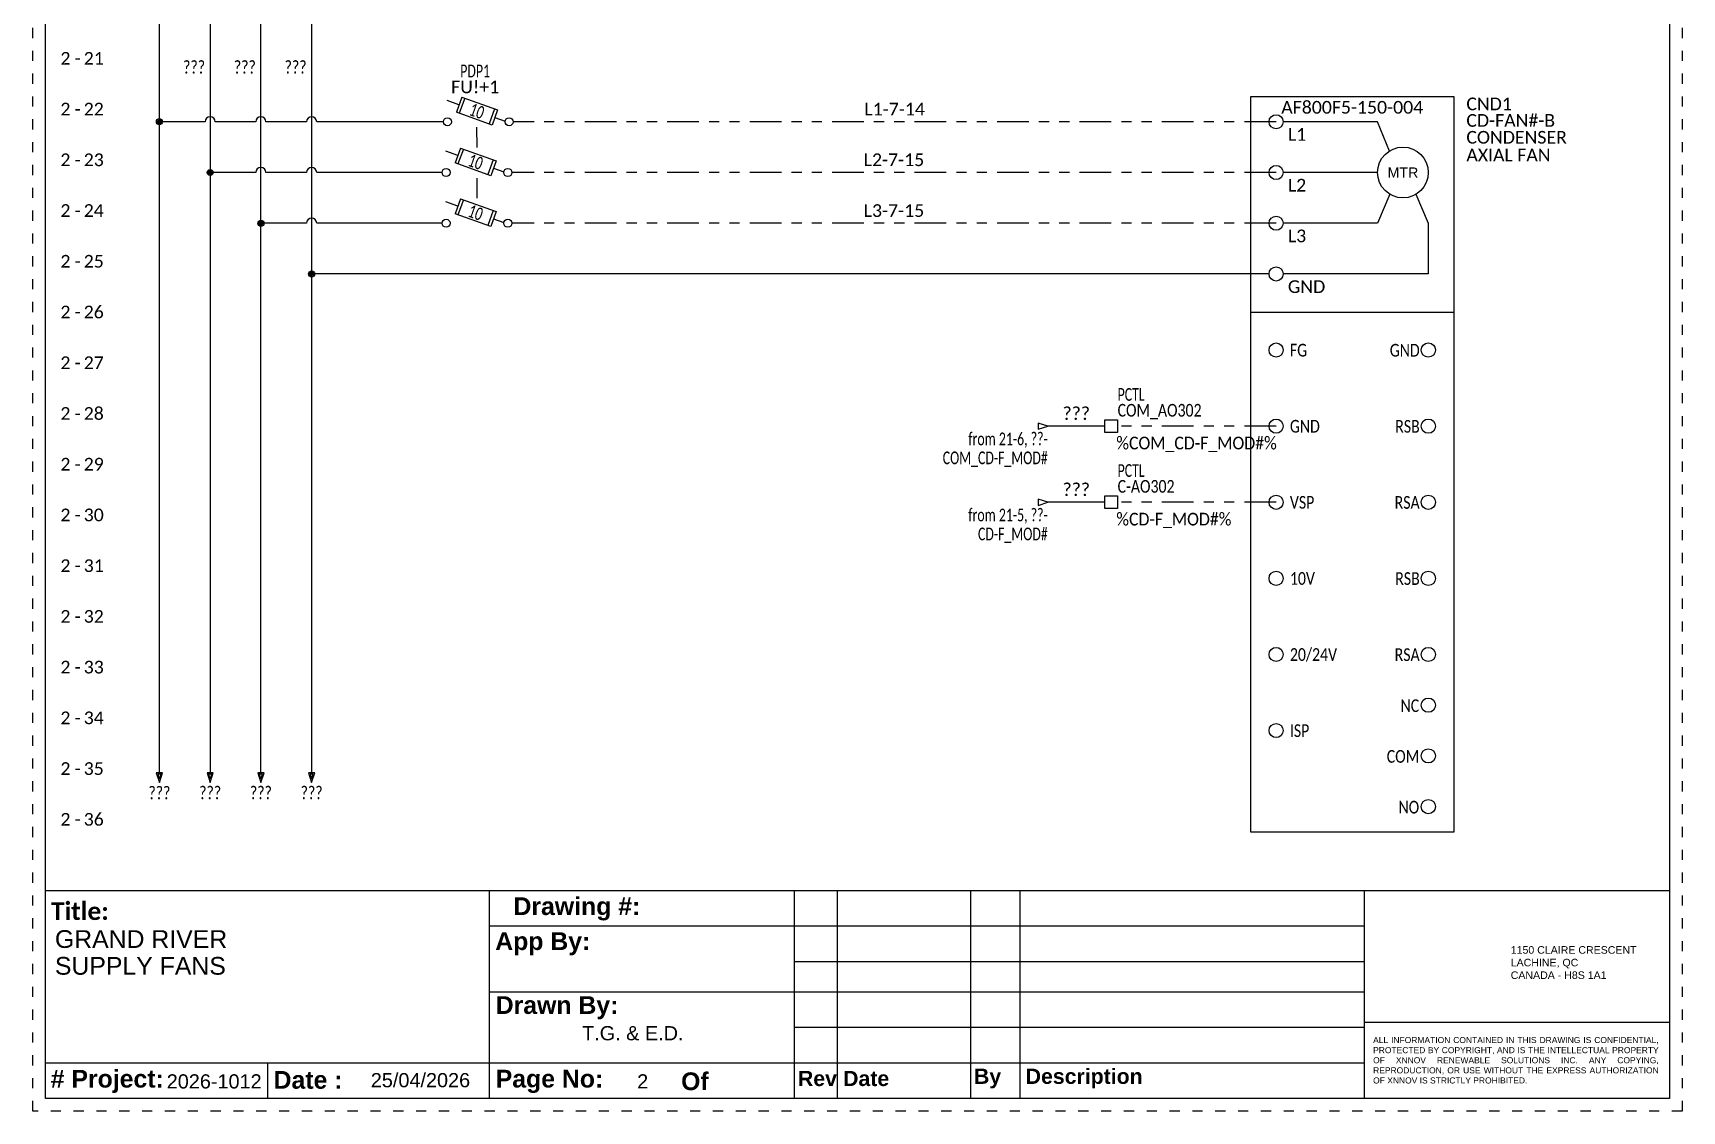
# Model space of a CAD drawing. Header units: inches. Extents: x 0 to 16.2, y 0 to 21.2.
# Drawn here: x 0 to 16.25, y 0 to 10.63 of the extents above; entities that cross this region are included whole.
import ezdxf
from ezdxf.enums import TextEntityAlignment as Align

# ---------------------------------------------------------------- set-up
doc = ezdxf.new("R2010")
doc.units = ezdxf.units.IN
doc.header["$MEASUREMENT"] = 0
doc.linetypes.add('DOT2', pattern=[0.125, 0, -0.125])
doc.linetypes.add('PHANTOM2', pattern=[1.25, 0.625, -0.125, 0.125, -0.125, 0.125, -0.125])
for name, color, linetype in [('BLK_18', 251, 'Continuous'), ('BRN_8', 46, 'Continuous'), ('DESC', 150, 'Continuous'), ('GRN_14', 76, 'Continuous'), ('LINK', 9, 'Continuous'), ('LOC', 8, 'Continuous'), ('MISC', 7, 'Continuous'), ('ORG_8', 30, 'Continuous'), ('RED_18', 1, 'Continuous'), ('SYMS', 7, 'Continuous'), ('TAGFIXED', 7, 'Continuous'), ('TAGS', 150, 'Continuous'), ('TERMS', 123, 'Continuous'), ('WIRENO', 72, 'Continuous'), ('WIREREF', 52, 'Continuous'), ('XREF', 7, 'Continuous'), ('YEL_8', 2, 'Continuous')]:
    doc.layers.add(name, color=color, linetype=linetype)
doc.layers.add('TITLEBLOCK_FRAME', color=7, linetype='DOT2', plot=False)
doc.styles.get("Standard").update_dxf_attribs({"font": 'arial.ttf'})
doc.styles.add('TB_BODY', font='arial.ttf')
doc.styles.add('TB_TITLE', font='ariblk.ttf')
doc.styles.add('WD', font='calibri.ttf')

# ---------------------------------------------------------------- blocks, each defined once
blk = doc.blocks.new('*U26')
blk.add_circle((0, 0), 0.0699)
blk = doc.blocks.new('*U21')
at = {"color": 0, "linetype": 'ByBlock', "lineweight": -2, "transparency": 16777216}
for p in [(0, 3.75), (0, 3), (0, 2.25), (0, 1.5), (0, 0.75), (0, 0)]:
    blk.add_blockref('*U26', p, dxfattribs=at)
blk = doc.blocks.new('*U22')
blk.add_circle((0, 0), 0.0699)
blk = doc.blocks.new('*U23')
at = {"color": 0, "linetype": 'ByBlock', "lineweight": -2, "transparency": 16777216}
for p in [(0, 3), (0, 2.25), (0, 1.5), (0, 0.75), (0, 0)]:
    blk.add_blockref('*U22', p, dxfattribs=at)
blk = doc.blocks.new('*U24')
blk.add_circle((0, 0), 0.0699)
blk = doc.blocks.new('*U25')
at = {"color": 0, "linetype": 'ByBlock', "lineweight": -2, "transparency": 16777216}
for p in [(0, 1), (0, 0.5), (0, 0)]:
    blk.add_blockref('*U24', p, dxfattribs=at)
blk = doc.blocks.new('HDV1_CD-FAN_FTECH')
for p, q in [((1.25, -0.25), (0.32, -0.25)), ((1.25, -1.25), (0.32, -1.25)), ((0, -2.125), (2, -2.125))]:
    blk.add_line(p, q)
at = {"ltscale": 0.5}
for p, q in [((1.366, -0.539), (1.25, -0.25)), ((1.25, -0.75), (0.32, -0.75)), ((1.372, -0.965), (1.25, -1.25)), ((1.628, -0.965), (1.75, -1.25)), ((1.75, -1.25), (1.75, -1.75)), ((1.75, -1.75), (0.32, -1.75))]:
    blk.add_line(p, q, dxfattribs=at)
blk.add_lwpolyline([(0, 0), (2, 0), (2, -7.25), (0, -7.25)], close=True)
for centre, radius in [((0.25, -0.25), 0.0699), ((1.5, -0.75), 0.25), ((0.25, -0.75), 0.0699), ((0.25, -1.25), 0.0699), ((0.25, -1.75), 0.0699)]:
    blk.add_circle(centre, radius)
for name, p in [('*U21', (0.25, -6.25)), ('*U23', (1.75, -5.5)), ('*U25', (1.75, -7))]:
    blk.add_blockref(name, p)
at = {"insert": (1.5, -0.75), "char_height": 0.1, "attachment_point": 5}
blk.add_mtext_dynamic_manual_height_columns('MTR', width=1, gutter_width=0.5, heights=[-0.1], dxfattribs=at)
at = {"style": 'WD'}
for tag, p in [('CAT', (1, -0.104)), ('XREF', (2.375, -1))]:
    blk.add_attdef(tag, text='', height=0.125, dxfattribs=at).set_placement(p, align=Align.MIDDLE)
for tag, flags, p in [('FAMILY', 9, (1.567, -0.166)), ('INST', 1, (2.307, -0.136)), ('ASSYCODE', 9, (1.567, -0.341))]:
    blk.add_attdef(tag, text='', height=0.125, dxfattribs=dict(at, flags=flags)).set_placement(p, align=Align.CENTER)
for tag, p in [('LOC', (2.125, -0.074)), ('TERM01', (0.366, -0.375)), ('TAG1', (2.125, -0.237)), ('DESC1', (2.125, -0.403)), ('DESC2', (2.125, -0.578)), ('TERM02', (0.366, -0.875)), ('DESC3', (2.125, -0.753)), ('TERM03', (0.366, -1.375)), ('TERM04', (0.366, -1.875))]:
    blk.add_attdef(tag, text='', height=0.125, dxfattribs=at).set_placement(p, align=Align.MIDDLE_LEFT)
at = {"style": 'WD', "flags": 1}
for tag, p, height in [('X4TERM01', (0.18, -0.25), 0.0125), ('X4TERM02', (0.18, -0.75), 0.0125), ('X4TERM03', (0.18, -1.25), 0.0125), ('X4TERM04', (0.18, -1.75), 0.0125), ('X4TERM05', (0.25, -2.5), 0.005), ('X1TERM11', (1.75, -2.5), 0.005), ('X4TERM06', (0.25, -3.25), 0.005), ('X1TERM12', (1.75, -3.25), 0.005), ('X4TERM07', (0.25, -4), 0.005), ('X1TERM13', (1.75, -4), 0.005), ('X4TERM08', (0.25, -4.75), 0.005), ('X1TERM14', (1.75, -4.75), 0.005), ('X4TERM09', (0.25, -5.5), 0.005), ('X1TERM15', (1.75, -5.5), 0.005), ('X1TERM16', (1.75, -6), 0.005), ('X4TERM10', (0.25, -6.25), 0.005), ('X1TERM17', (1.75, -6.5), 0.005), ('X1TERM18', (1.75, -7), 0.005)]:
    blk.add_attdef(tag, p, '', height=height, dxfattribs=at)
blk.add_attdef('MFG', text='', height=0.125, dxfattribs=at).set_placement((1.337, -0.279), align=Align.MIDDLE)
at = {"style": 'WD', "width": 0.8}
for tag, p in [('TERM05', (0.386, -2.501)), ('TERM06', (0.386, -3.251)), ('TERM07', (0.386, -4.001)), ('TERM08', (0.386, -4.751)), ('TERM09', (0.386, -5.501)), ('TERM10', (0.386, -6.251))]:
    blk.add_attdef(tag, text='', height=0.125, dxfattribs=at).set_placement(p, align=Align.MIDDLE_LEFT)
for tag, p in [('TERM11', (1.665, -2.502)), ('TERM12', (1.665, -3.252)), ('TERM13', (1.665, -4.002)), ('TERM14', (1.665, -4.752)), ('TERM15', (1.665, -5.502)), ('TERM16', (1.66, -6.005)), ('TERM17', (1.66, -6.505)), ('TERM18', (1.66, -7.005))]:
    blk.add_attdef(tag, text='', height=0.125, dxfattribs=at).set_placement(p, align=Align.MIDDLE_RIGHT)
blk = doc.blocks.new('HA1S4')
for points in [[(0, 0), (-0.031, 0), (0, -0.094), (0.031, 0), (0, 0)], [(0.016, -0.011), (-0.016, -0.011), (0, -0.058), (0.016, -0.011)]]:
    blk.add_lwpolyline(points)
at = {"style": 'WD', "width": 0.7}
for tag, p in [('DESC1', (0.087, 0.113)), ('XREF', (0.087, -0.062))]:
    blk.add_attdef(tag, p, '', height=0.125, dxfattribs=at)
at = {"style": 'WD', "flags": 1}
for tag, p in [('X2TERM01', (0, 0)), ('SIGCODE', (0.035, -0.083))]:
    blk.add_attdef(tag, p, '', height=0.01, dxfattribs=at)
at = {"style": 'WD', "width": 0.8, "flags": 8}
blk.add_attdef('WIRENO', text='', height=0.125, dxfattribs=at).set_placement((0, -0.259), align=Align.CENTER)
blk = doc.blocks.new('WD_WNV')
at = {"linetype": 'Continuous', "style": 'WD', "width": 0.8}
blk.add_attdef('WIRENO', text='', height=0.125, dxfattribs=at).set_placement((-0.05, 0), align=Align.MIDDLE_RIGHT)
at = {"style": 'WD', "flags": 1}
for tag, p in [('W01USER', (-0.062, 0.094)), ('W02USER', (-0.062, 0.086)), ('W03USER', (-0.062, 0.078)), ('W04USER', (-0.062, 0.07)), ('W05USER', (-0.062, 0.062)), ('W06USER', (-0.062, 0.055)), ('W07USER', (-0.062, 0.047)), ('W08USER', (-0.062, 0.039)), ('W09USER', (-0.062, 0.031)), ('W10USER', (-0.062, 0.023))]:
    blk.add_attdef(tag, text='', height=0.005, dxfattribs=at).set_placement(p, align=Align.CENTER)
blk = doc.blocks.new('WDDOT')
for radius in [0.03, 0.0187, 0.00929]:
    blk.add_circle((0, 0), radius)
blk = doc.blocks.new('HDS11FL')
for p, q in [((-0.19, 0.168), (-0.307, 0.21)), ((-0.163, 0.241), (-0.216, 0.094)), ((-0.134, 0.231), (-0.187, 0.084)), ((-0.163, 0.241), (0.19, 0.116)), ((0.137, -0.032), (-0.216, 0.094)), ((0.16, 0.126), (0.108, -0.021)), ((0.19, 0.116), (0.137, -0.032)), ((0.164, 0.042), (0.264, 0.006))]:
    blk.add_line(p, q)
at = {"linetype": 'Continuous'}
for centre in [(-0.304, 0), (0.304, 0)]:
    blk.add_circle(centre, 0.04, dxfattribs=at)
at = {"style": 'WD', "width": 0.7}
for tag, p in [('INST', (-0.031, 0.607)), ('LOC', (-0.031, 0.438))]:
    blk.add_attdef(tag, text='', height=0.125, dxfattribs=at).set_placement(p, align=Align.CENTER)
at = {"style": 'WD'}
blk.add_attdef('TAG1', text='', height=0.125, dxfattribs=at).set_placement((-0.031, 0.281), align=Align.CENTER)
for tag, p in [('X2LINK', (0, 0.406)), ('X8LINK', (0, -0.109))]:
    blk.add_attdef(tag, p, '', height=0.01, dxfattribs=at)
at = {"style": 'WD', "width": 0.7}
blk.add_attdef('RATING1', text='', height=0.125, rotation=340.3798, dxfattribs=at).set_placement((-0.013, 0.105), align=Align.MIDDLE_CENTER)
at = {"linetype": 'Continuous', "style": 'WD', "flags": 9}
for tag, p in [('ASSYCODE', (0.126, 0.206)), ('MFG', (0.126, 0.228)), ('CAT', (0.126, 0.247))]:
    blk.add_attdef(tag, text='', height=0.01, dxfattribs=at).set_placement(p, align=Align.CENTER)
at = {"style": 'WD'}
for tag, p, height, flags in [('CONTACT', (0.098, 0.187), 0.01, 9), ('FAMILY', (0.098, 0.264), 0.01, 9), ('X4TERM01', (-0.344, 0), 0.0125, 1), ('X1TERM02', (0.344, 0), 0.0125, 1)]:
    blk.add_attdef(tag, p, '', height=height, dxfattribs=dict(at, flags=flags))
at = {"linetype": 'Continuous', "style": 'WD', "flags": 8}
blk.add_attdef('TERM01', text='', height=0.125, dxfattribs=at).set_placement((-0.406, -0.031), align=Align.TOP_RIGHT)
blk.add_attdef('TERM02', text='', height=0.125, dxfattribs=at).set_placement((0.406, -0.031), align=Align.TOP_LEFT)
blk = doc.blocks.new('HDS21FL')
for p, q in [((-0.19, 0.168), (-0.307, 0.21)), ((-0.163, 0.241), (-0.216, 0.094)), ((-0.134, 0.231), (-0.187, 0.084)), ((-0.163, 0.241), (0.19, 0.116)), ((0.137, -0.032), (-0.216, 0.094)), ((0.16, 0.126), (0.108, -0.021)), ((0.19, 0.116), (0.137, -0.032)), ((0.164, 0.042), (0.264, 0.006))]:
    blk.add_line(p, q)
at = {"linetype": 'Continuous'}
for centre in [(-0.304, 0), (0.304, 0)]:
    blk.add_circle(centre, 0.04, dxfattribs=at)
at = {"style": 'WD', "width": 0.7}
for tag, p in [('INST', (-0.031, 0.607)), ('LOC', (-0.031, 0.438))]:
    blk.add_attdef(tag, text='', height=0.125, dxfattribs=at).set_placement(p, align=Align.CENTER)
at = {"style": 'WD'}
blk.add_attdef('TAG2', text='', height=0.125, dxfattribs=at).set_placement((-0.031, 0.281), align=Align.CENTER)
for tag, p in [('X2LINK', (0, 0.375)), ('X8LINK', (0, -0.109))]:
    blk.add_attdef(tag, p, '', height=0.01, dxfattribs=at)
at = {"style": 'WD', "width": 0.7}
blk.add_attdef('RATING1', text='', height=0.125, rotation=340.3798, dxfattribs=at).set_placement((-0.013, 0.105), align=Align.MIDDLE_CENTER)
at = {"style": 'WD'}
for tag, p, height, flags in [('CONTACT', (0.098, 0.24), 0.01, 9), ('FAMILY', (0.098, 0.264), 0.01, 9), ('X4TERM01', (-0.344, 0), 0.0125, 1), ('X1TERM02', (0.344, 0), 0.0125, 1)]:
    blk.add_attdef(tag, p, '', height=height, dxfattribs=dict(at, flags=flags))
at = {"linetype": 'Continuous', "style": 'WD', "flags": 8}
blk.add_attdef('TERM01', text='', height=0.125, dxfattribs=at).set_placement((-0.406, -0.031), align=Align.TOP_RIGHT)
blk.add_attdef('TERM02', text='', height=0.125, dxfattribs=at).set_placement((0.406, -0.031), align=Align.TOP_LEFT)
blk = doc.blocks.new('HA1D3')
blk.add_lwpolyline([(-0.094, 0), (-0.094, -0.031), (0, 0), (-0.094, 0.031), (-0.094, 0)])
at = {"style": 'WD', "width": 0.8, "flags": 8}
blk.add_attdef('WIRENO', text='', height=0.125, dxfattribs=at).set_placement((0, 0.094), align=Align.RIGHT)
at = {"style": 'WD', "flags": 1}
blk.add_attdef('SIGCODE', text='', height=0.01, dxfattribs=at).set_placement((-0.02, 0.047), align=Align.RIGHT)
blk.add_attdef('X1TERM01', (0, 0), '', height=0.01, dxfattribs=at)
at = {"style": 'WD', "width": 0.7}
for tag, p in [('XREF', (0, -0.188)), ('DESC1', (0, -0.375))]:
    blk.add_attdef(tag, text='', height=0.125, dxfattribs=at).set_placement(p, align=Align.RIGHT)
blk = doc.blocks.new('HT0001')
for p, q in [((-0.062, 0.062), (0.062, 0.062)), ((-0.062, -0.062), (-0.062, 0.062)), ((0.062, 0.062), (0.062, -0.062)), ((0.062, -0.062), (-0.062, -0.062))]:
    blk.add_line(p, q)
at = {"style": 'WD'}
for tag, p, width in [('INST', (0.062, 0.42), 0.7), ('LOC', (0.062, 0.25), 0.7), ('DESC1', (0.05, -0.385), 0.8)]:
    blk.add_attdef(tag, p, '', height=0.125, dxfattribs=dict(at, width=width))
at = {"linetype": 'Continuous', "style": 'WD'}
for tag, p, height, width, flags in [('TERM01', (0.062, 0.094), 0.125, 0.8, 8), ('TAGSTRIP', (0.05, -0.229), 0.125, 0.9, 8), ('CAT', (0.213, -0.406), 0.109, 0.8, 1), ('DESC2', (0.05, -0.541), 0.125, 0.8, 8), ('DESC3', (0.05, -0.698), 0.125, 0.8, 8)]:
    blk.add_attdef(tag, p, '', height=height, dxfattribs=dict(at, width=width, flags=flags))
at = {"style": 'WD', "flags": 1}
for tag, p, height in [('X4TERM01', (-0.062, 0), 0.0125), ('X4TERMDESC01', (-0.055, -0.023), 0.025), ('X2TERMDESC01', (-0.006, 0.029), 0.025), ('X2TERM01', (0, 0.062), 0.0125), ('STRIPSEQ', (0, 0), 0.00125), ('X2PIN01', (0.033, 0.084), 0.0125), ('X1TERMDESC01', (0.039, 0.007), 0.025), ('X1TERM01', (0.062, 0), 0.0125), ('X1PIN01', (0.087, 0.016), 0.0125), ('X4PIN01', (-0.114, -0.038), 0.0125), ('LINKTERM', (0, -0.002), 0.00125), ('X8TERMDESC01', (0, -0.054), 0.025), ('X8TERM01', (0, -0.062), 0.0125), ('X8PIN01', (0.026, -0.096), 0.0125)]:
    blk.add_attdef(tag, p, '', height=height, dxfattribs=at)
at = {"linetype": 'Continuous', "style": 'WD', "width": 0.8, "flags": 1}
blk.add_attdef('MFG', text='', height=0.109, dxfattribs=at).set_placement((0.088, -0.406), align=Align.RIGHT)
at = {"style": 'WD', "width": 0.7, "flags": 1}
blk.add_attdef('ASSYCODE', (0.062, -0.281), '', height=0.01, dxfattribs=at)
blk = doc.blocks.new('WD_WNH')
at = {"linetype": 'Continuous', "style": 'WD'}
blk.add_attdef('WIRENO', text='', height=0.125, dxfattribs=at).set_placement((0, 0.062), align=Align.CENTER)
at = {"style": 'WD', "flags": 1}
for tag, p in [('W01USER', (0, 0.078)), ('W02USER', (0, 0.07)), ('W03USER', (0, 0.062)), ('W04USER', (0, 0.055)), ('W05USER', (0, 0.047)), ('W06USER', (0, 0.039)), ('W07USER', (0, 0.031)), ('W08USER', (0, 0.023)), ('W09USER', (0, 0.016)), ('W10USER', (0, 0.008))]:
    blk.add_attdef(tag, text='', height=0.005, dxfattribs=at).set_placement(p, align=Align.CENTER)
blk = doc.blocks.new('*U36')
at = {"color": 5}
for p, q in [((0, 0), (0, 21)), ((16, 21), (16, 0)), ((0, 2.05), (16, 2.05)), ((4.372, 2.05), (4.372, 0)), ((7.376, 2.05), (7.376, 0)), ((7.8, 2.05), (7.8, 0)), ((9.113, 2.05), (9.113, 0)), ((9.599, 2.05), (9.599, 0)), ((9.599, 2.05), (9.599, 0)), ((12.992, 2.05), (12.992, 0)), ((4.372, 1.7), (12.992, 1.7)), ((7.376, 1.35), (12.992, 1.35)), ((4.372, 1.05), (12.992, 1.05)), ((7.376, 0.7), (12.992, 0.7)), ((12.992, 0.75), (16, 0.75)), ((0, 0.35), (12.992, 0.35)), ((2.186, 0.35), (2.186, 0)), ((16, 0), (0, 0))]:
    blk.add_line(p, q, dxfattribs=at)
at = {"layer": 'TITLEBLOCK_FRAME'}
blk.add_lwpolyline([(-0.125, 21.125), (16.125, 21.125), (16.125, -0.125), (-0.125, -0.125)], close=True, dxfattribs=at)
blk.add_lwpolyline([(-0.125, 21.125), (16.125, 21.125), (16.125, -0.125), (-0.125, -0.125)], close=True, dxfattribs=at)
at = {"color": 7, "style": 'TB_TITLE'}
for s, width, gutter_width, heights, insert, char_height, attachment_point in [('\\pxi-3,l4,t4;{\\fArial|b1|i0|c0|p34;Drawing #:}', 2.99404, 4.083, [-0.229], (4.435, 1.867), 0.175, 4), ('{\\fCalibri|b1|i0|c0|p34;Title:}', 4.49877, 1.75, [-0.19], (0.052, 1.933), 0.175, 1), ('{\\fArial|b1|i0|c0|p34;App By:}', 4.49661, 1.749, [-0.226], (4.43, 1.523), 0.175, 4), ('{\\fArial|b1|i0|c0|p34;Drawn By:}', 2.16756, 1.749, [0.131], (4.435, 0.893), 0.175, 4), ('{\\fArial|b1|i0|c0|p34;# Project:}', 1.25184, 1.749, [-0.229], (0.05, 0.167), 0.175, 4), ('{\\fArial|b1|i0|c0|p34;Date :}', 2.18747, 1.749, [-0.178], (2.246, 0.181), 0.175, 4), ('{\\fArial|b1|i0|c0|p34;Page No:}', 4.49661, 1.749, [-0.226], (4.435, 0.167), 0.175, 4), ('{\\fArial|b1|i0|c0|p34;Of}', 4.49661, 1.749, [-0.181], (6.262, 0.167), 0.175, 4), ('{\\fArial|b1|i0|c0|p34;Rev}', 0.34979, 1.749, [-0.152], (7.413, 0.195), 0.15, 4), ('{\\fArial|b1|i0|c0|p34; Date}', 0.58778, 1.749, [-0.152], (7.8, 0.195), 0.15, 4), ('{\\fArial|b1|i0|c0|p34;By}', 0.36928, 1.749, [-0.194], (9.148, 0.195), 0.15, 4), ('{\\fArial|b1|i0|c0|p34; Description}', 1.60793, 1.749, [-0.191], (9.599, 0.195), 0.15, 4)]:
    blk.add_mtext_dynamic_manual_height_columns(s, width=width, gutter_width=gutter_width, heights=heights, dxfattribs=dict(at, insert=insert, char_height=char_height, attachment_point=attachment_point))
at = {"style": 'TB_BODY'}
for s, width, gutter_width, heights, insert, char_height, attachment_point in [('1150 CLAIRE CRESCENT\\PLACHINE, QC \\PCANADA - H8S 1A1', 1.56147, 0.995, [-0.329], (14.437, 1.5), 0.07464, 1), ('\\pxqj;ALL INFORMATION CONTAINED IN THIS DRAWING IS CONFIDENTIAL, PROTECTED BY COPYRIGHT, AND IS THE INTELLECTUAL PROPERTY OF XNNOV RENEWABLE SOLUTIONS INC. ANY COPYING, REPRODUCTION, OR USE WITHOUT THE EXPRESS AUTHORIZATION OF XNNOV IS STRICTLY PROHIBITED.', 2.80577, 0.597, [-0.464], (13.081, 0.375), 0.059714, 4)]:
    blk.add_mtext_dynamic_manual_height_columns(s, width=width, gutter_width=gutter_width, heights=heights, dxfattribs=dict(at, insert=insert, char_height=char_height, attachment_point=attachment_point))
at = {"color": 7, "style": 'TB_BODY', "flags": 4}
for tag, p in [('N5', (7.597, 1.925)), ('N4', (7.597, 1.575)), ('N3', (7.597, 1.225)), ('N2', (7.597, 0.925)), ('N1', (7.597, 0.575)), ('PAGENO', (5.883, 0.167)), ('SHEETMAX', (6.824, 0.157))]:
    blk.add_attdef(tag, text='', height=0.14, dxfattribs=at).set_placement(p, align=Align.MIDDLE_CENTER)
for tag, height, p in [('DATE5', 0.14, (7.854, 1.925)), ('PAR5', 0.14, (9.104, 1.925)), ('DESCRIPTION5', 0.14, (9.661, 1.925)), ('TITLE1', 0.175, (0.091, 1.57)), ('DATE4', 0.14, (7.854, 1.575)), ('PAR4', 0.14, (9.104, 1.575)), ('DESCRIPTION4', 0.14, (9.661, 1.575)), ('TITLE2', 0.175, (0.091, 1.306)), ('AP.PAR', 0.14, (5.526, 1.365)), ('DATE3', 0.14, (7.854, 1.225)), ('PAR3', 0.14, (9.104, 1.225)), ('DESCRIPTION3', 0.14, (9.661, 1.225)), ('TITLE3', 0.175, (0.091, 1.041)), ('DATE2', 0.14, (7.854, 0.925)), ('PAR2', 0.14, (9.104, 0.925)), ('DESCRIPTION2', 0.14, (9.661, 0.925)), ('DESS.PAR', 0.14, (5.286, 0.642)), ('DATE1', 0.14, (7.854, 0.575)), ('PAR1', 0.14, (9.109, 0.575)), ('DESCRIPTION1', 0.14, (9.645, 0.575)), ('PRJCT', 0.14, (1.193, 0.167)), ('DATE', 0.14, (3.204, 0.179))]:
    blk.add_attdef(tag, text='', height=height, dxfattribs=at).set_placement(p, align=Align.MIDDLE_LEFT)

msp = doc.modelspace()

# ---------------------------------------------------------------- linework, layer by layer
at = {"layer": 'BLK_18', "ltscale": 0.5}
msp.add_line((10.562, 6.75), (10, 6.75), dxfattribs=at)
at = {"layer": 'BLK_18', "linetype": 'PHANTOM2', "ltscale": 0.5}
msp.add_line((12.25, 6.75), (10.688, 6.75), dxfattribs=at)
at = {"layer": 'BRN_8'}
msp.add_line((1.246, 3.332), (1.246, 17.243), dxfattribs=at)
at = {"layer": 'BRN_8', "ltscale": 0.5}
for p, q in [((1.696, 9.75), (1.246, 9.75)), ((2.196, 9.75), (1.796, 9.75)), ((2.696, 9.75), (2.296, 9.75)), ((4.044, 9.75), (2.796, 9.75))]:
    msp.add_line(p, q, dxfattribs=at)
at = {"layer": 'BRN_8', "linetype": 'PHANTOM2', "ltscale": 0.5}
msp.add_line((12.25, 9.75), (4.732, 9.75), dxfattribs=at)
at = {"layer": 'BRN_8', "ltscale": 0.5}
for centre in [(1.746, 9.75), (2.246, 9.75), (2.746, 9.75)]:
    msp.add_arc(centre, 0.05, 0, 180, dxfattribs=at)
at = {"layer": 'GRN_14'}
msp.add_line((2.746, 17.243), (2.746, 3.332), dxfattribs=at)
at = {"layer": 'GRN_14', "ltscale": 0.5}
msp.add_line((12.18, 8.25), (2.746, 8.25), dxfattribs=at)
at = {"layer": 'LINK', "ltscale": 0.5}
for points in [[(4.372, 9.698), (4.375, 9.496)], [(4.375, 9.194), (4.375, 8.997)]]:
    msp.add_lwpolyline(points, dxfattribs=at)
at = {"layer": 'ORG_8'}
msp.add_line((1.746, 17.243), (1.746, 3.332), dxfattribs=at)
at = {"layer": 'ORG_8', "ltscale": 0.5}
for p, q in [((2.196, 9.25), (1.746, 9.25)), ((2.696, 9.25), (2.296, 9.25)), ((4.031, 9.25), (2.796, 9.25))]:
    msp.add_line(p, q, dxfattribs=at)
at = {"layer": 'ORG_8', "linetype": 'PHANTOM2', "ltscale": 0.5}
msp.add_line((12.25, 9.25), (4.719, 9.25), dxfattribs=at)
at = {"layer": 'ORG_8', "ltscale": 0.5}
for centre in [(2.246, 9.25), (2.746, 9.25)]:
    msp.add_arc(centre, 0.05, 0, 180, dxfattribs=at)
at = {"layer": 'RED_18', "ltscale": 0.5}
msp.add_line((10.562, 6), (10, 6), dxfattribs=at)
at = {"layer": 'RED_18', "linetype": 'PHANTOM2', "ltscale": 0.5}
msp.add_line((12.25, 6), (10.688, 6), dxfattribs=at)
at = {"layer": 'YEL_8'}
msp.add_line((2.246, 3.332), (2.246, 17.243), dxfattribs=at)
at = {"layer": 'YEL_8', "ltscale": 0.5}
for p, q in [((2.696, 8.75), (2.246, 8.75)), ((4.031, 8.75), (2.796, 8.75))]:
    msp.add_line(p, q, dxfattribs=at)
at = {"layer": 'YEL_8', "linetype": 'PHANTOM2', "ltscale": 0.5}
msp.add_line((12.25, 8.75), (4.719, 8.75), dxfattribs=at)
at = {"layer": 'YEL_8', "ltscale": 0.5}
msp.add_arc((2.746, 8.75), 0.05, 0, 180, dxfattribs=at)

# ---------------------------------------------------------------- block references
at = {"ltscale": 0.5}
ref = msp.add_blockref('*U36', (0.125, 0.125), dxfattribs=at)
ref.add_attrib('PRJCT', '2026-1012', dxfattribs={"color": 7, "height": 0.14, "style": 'TB_BODY'}).set_placement((1.318, 0.292), align=Align.MIDDLE_LEFT)
ref.add_attrib('PAGENO', '2', dxfattribs={"color": 7, "height": 0.14, "style": 'TB_BODY'}).set_placement((6.008, 0.292), align=Align.MIDDLE_CENTER)
ref.add_attrib('DATE', '25/04/2026', dxfattribs={"color": 7, "height": 0.14, "style": 'TB_BODY'}).set_placement((3.329, 0.304), align=Align.MIDDLE_LEFT)
ref.add_attrib('DESS.PAR', 'T.G. & E.D.', dxfattribs={"color": 7, "height": 0.14, "style": 'TB_BODY'}).set_placement((5.411, 0.767), align=Align.MIDDLE_LEFT)
ref.add_attrib('TITLE1', 'GRAND RIVER', dxfattribs={"color": 7, "height": 0.175, "style": 'TB_BODY'}).set_placement((0.216, 1.695), align=Align.MIDDLE_LEFT)
ref.add_attrib('TITLE2', 'SUPPLY FANS', dxfattribs={"color": 7, "height": 0.175, "style": 'TB_BODY'}).set_placement((0.216, 1.431), align=Align.MIDDLE_LEFT)
at = {"layer": 'SYMS', "ltscale": 0.5}
ref = msp.add_blockref('HDS11FL', (4.388, 9.75), dxfattribs=at)
ref.add_attrib('RATING1', '10', dxfattribs={"layer": 'MISC', "height": 0.125, "rotation": 340.3798, "style": 'WD', "width": 0.7}).set_placement((4.375, 9.855), align=Align.MIDDLE_CENTER)
ref.add_attrib('LOC', 'PDP1', dxfattribs={"layer": 'LOC', "height": 0.125, "style": 'WD', "width": 0.7}).set_placement((4.357, 10.188), align=Align.CENTER)
ref.add_attrib('TAG1F', 'FU!+1', dxfattribs={"layer": 'TAGFIXED', "height": 0.125, "style": 'WD'}).set_placement((4.357, 10.031), align=Align.CENTER)
ref = msp.add_blockref('HDV1_CD-FAN_FTECH', (12, 10), dxfattribs=at)
ref.add_attrib('DESC1', 'CONDENSER', dxfattribs={"layer": 'DESC', "height": 0.125, "style": 'WD'}).set_placement((14.125, 9.597), align=Align.MIDDLE_LEFT)
ref.add_attrib('LOC', 'CND1', dxfattribs={"layer": 'LOC', "height": 0.125, "style": 'WD'}).set_placement((14.125, 9.926), align=Align.MIDDLE_LEFT)
ref.add_attrib('CAT', 'AF800F5-150-004', dxfattribs={"layer": 'MISC', "height": 0.125, "style": 'WD'}).set_placement((13, 9.896), align=Align.MIDDLE)
ref.add_attrib('TAG1F', 'CD-FAN#-B', dxfattribs={"layer": 'TAGFIXED', "height": 0.125, "style": 'WD'}).set_placement((14.125, 9.763), align=Align.MIDDLE_LEFT)
ref.add_attrib('TERM01', 'L1', dxfattribs={"layer": 'TERMS', "height": 0.125, "style": 'WD'}).set_placement((12.366, 9.625), align=Align.MIDDLE_LEFT)
ref.add_attrib('TERM02', 'L2', dxfattribs={"layer": 'TERMS', "height": 0.125, "style": 'WD'}).set_placement((12.366, 9.125), align=Align.MIDDLE_LEFT)
ref.add_attrib('TERM03', 'L3', dxfattribs={"layer": 'TERMS', "height": 0.125, "style": 'WD'}).set_placement((12.366, 8.625), align=Align.MIDDLE_LEFT)
ref.add_attrib('TERM04', 'GND', dxfattribs={"layer": 'TERMS', "height": 0.125, "style": 'WD'}).set_placement((12.366, 8.125), align=Align.MIDDLE_LEFT)
ref.add_attrib('DESC2', 'AXIAL FAN', dxfattribs={"layer": 'DESC', "height": 0.125, "style": 'WD'}).set_placement((14.125, 9.422), align=Align.MIDDLE_LEFT)
ref.add_attrib('TERM05', 'FG', dxfattribs={"layer": 'TERMS', "height": 0.125, "style": 'WD', "width": 0.8}).set_placement((12.386, 7.499), align=Align.MIDDLE_LEFT)
ref.add_attrib('TERM06', 'GND', dxfattribs={"layer": 'TERMS', "height": 0.125, "style": 'WD', "width": 0.8}).set_placement((12.386, 6.749), align=Align.MIDDLE_LEFT)
ref.add_attrib('TERM07', 'VSP', dxfattribs={"layer": 'TERMS', "height": 0.125, "style": 'WD', "width": 0.8}).set_placement((12.386, 5.999), align=Align.MIDDLE_LEFT)
ref.add_attrib('TERM08', '10V', dxfattribs={"layer": 'TERMS', "height": 0.125, "style": 'WD', "width": 0.8}).set_placement((12.386, 5.249), align=Align.MIDDLE_LEFT)
ref.add_attrib('TERM09', '20/24V', dxfattribs={"layer": 'TERMS', "height": 0.125, "style": 'WD', "width": 0.8}).set_placement((12.386, 4.499), align=Align.MIDDLE_LEFT)
ref.add_attrib('TERM10', 'ISP', dxfattribs={"layer": 'TERMS', "height": 0.125, "style": 'WD', "width": 0.8}).set_placement((12.386, 3.749), align=Align.MIDDLE_LEFT)
ref.add_attrib('TERM11', 'GND', dxfattribs={"layer": 'TERMS', "height": 0.125, "style": 'WD', "width": 0.8}).set_placement((13.665, 7.498), align=Align.MIDDLE_RIGHT)
ref.add_attrib('TERM12', 'RSB', dxfattribs={"layer": 'TERMS', "height": 0.125, "style": 'WD', "width": 0.8}).set_placement((13.665, 6.748), align=Align.MIDDLE_RIGHT)
ref.add_attrib('TERM13', 'RSA', dxfattribs={"layer": 'TERMS', "height": 0.125, "style": 'WD', "width": 0.8}).set_placement((13.665, 5.998), align=Align.MIDDLE_RIGHT)
ref.add_attrib('TERM14', 'RSB', dxfattribs={"layer": 'TERMS', "height": 0.125, "style": 'WD', "width": 0.8}).set_placement((13.665, 5.248), align=Align.MIDDLE_RIGHT)
ref.add_attrib('TERM15', 'RSA', dxfattribs={"layer": 'TERMS', "height": 0.125, "style": 'WD', "width": 0.8}).set_placement((13.665, 4.498), align=Align.MIDDLE_RIGHT)
ref.add_attrib('TERM16', 'NC', dxfattribs={"layer": 'TERMS', "height": 0.125, "style": 'WD', "width": 0.8}).set_placement((13.66, 3.995), align=Align.MIDDLE_RIGHT)
ref.add_attrib('TERM17', 'COM', dxfattribs={"layer": 'TERMS', "height": 0.125, "style": 'WD', "width": 0.8}).set_placement((13.66, 3.495), align=Align.MIDDLE_RIGHT)
ref.add_attrib('TERM18', 'NO', dxfattribs={"layer": 'TERMS', "height": 0.125, "style": 'WD', "width": 0.8}).set_placement((13.66, 2.995), align=Align.MIDDLE_RIGHT)
for p in [(1.246, 9.75), (1.746, 9.25), (2.246, 8.75), (2.746, 8.25)]:
    msp.add_blockref('WDDOT', p, dxfattribs=at)
ref = msp.add_blockref('HDS21FL', (4.375, 9.25), dxfattribs=at)
ref.add_attrib('RATING1', '10', dxfattribs={"layer": 'MISC', "height": 0.125, "rotation": 340.3798, "style": 'WD', "width": 0.7}).set_placement((4.362, 9.355), align=Align.MIDDLE_CENTER)
ref = msp.add_blockref('HDS21FL', (4.375, 8.75), dxfattribs=at)
ref.add_attrib('RATING1', '10', dxfattribs={"layer": 'MISC', "height": 0.125, "rotation": 340.3798, "style": 'WD', "width": 0.7}).set_placement((4.362, 8.855), align=Align.MIDDLE_CENTER)
ref = msp.add_blockref('HT0001', (10.625, 6.75), dxfattribs=at)
ref.add_attrib('LOC', 'PCTL', (10.688, 7), dxfattribs={"layer": 'LOC', "height": 0.125, "style": 'WD', "width": 0.7})
ref.add_attrib('TERM01', 'COM_AO302', (10.688, 6.844), dxfattribs={"layer": 'TERMS', "linetype": 'Continuous', "height": 0.125, "style": 'WD', "width": 0.8, "flags": 8})
ref.add_attrib('TAGSTRIP', '%COM_CD-F_MOD#%', (10.675, 6.521), dxfattribs={"layer": 'TAGS', "linetype": 'Continuous', "height": 0.125, "style": 'WD', "width": 0.9, "flags": 8})
ref = msp.add_blockref('HA1D3', (10, 6.75), dxfattribs=at)
ref.add_attrib('DESC1', 'COM_CD-F_MOD#', dxfattribs={"layer": 'DESC', "height": 0.125, "style": 'WD', "width": 0.7}).set_placement((10, 6.375), align=Align.RIGHT)
ref.add_attrib('XREF', 'from 21-6, ??-', dxfattribs={"layer": 'XREF', "height": 0.125, "style": 'WD', "width": 0.7}).set_placement((10, 6.562), align=Align.RIGHT)
ref = msp.add_blockref('HT0001', (10.625, 6), dxfattribs=at)
ref.add_attrib('LOC', 'PCTL', (10.688, 6.25), dxfattribs={"layer": 'LOC', "height": 0.125, "style": 'WD', "width": 0.7})
ref.add_attrib('TERM01', 'C-AO302', (10.688, 6.094), dxfattribs={"layer": 'TERMS', "linetype": 'Continuous', "height": 0.125, "style": 'WD', "width": 0.8, "flags": 8})
ref.add_attrib('TAGSTRIP', '%CD-F_MOD#%', (10.675, 5.771), dxfattribs={"layer": 'TAGS', "linetype": 'Continuous', "height": 0.125, "style": 'WD', "width": 0.9, "flags": 8})
ref = msp.add_blockref('HA1D3', (10, 6), dxfattribs=at)
ref.add_attrib('DESC1', 'CD-F_MOD#', dxfattribs={"layer": 'DESC', "height": 0.125, "style": 'WD', "width": 0.7}).set_placement((10, 5.625), align=Align.RIGHT)
ref.add_attrib('XREF', 'from 21-5, ??-', dxfattribs={"layer": 'XREF', "height": 0.125, "style": 'WD', "width": 0.7}).set_placement((10, 5.812), align=Align.RIGHT)
ref = msp.add_blockref('HA1S4', (1.246, 3.332), dxfattribs=at)
ref.add_attrib('WIRENO', '???', dxfattribs={"layer": 'WIREREF', "height": 0.125, "style": 'WD', "width": 0.8, "flags": 8}).set_placement((1.246, 3.072), align=Align.CENTER)
at = {"layer": 'SYMS'}
for p in [(1.746, 3.332), (2.246, 3.332), (2.746, 3.332)]:
    msp.add_blockref('HA1S4', p, dxfattribs=at).add_auto_attribs({'WIRENO': '???'})
at = {"layer": 'WIRENO'}
ref = msp.add_blockref('WD_WNV', (1.746, 10.287), dxfattribs=at)
ref.add_attrib('WIRENO', '???', dxfattribs={"linetype": 'Continuous', "height": 0.125, "style": 'WD', "width": 0.8}).set_placement((1.696, 10.287), align=Align.MIDDLE_RIGHT)
ref = msp.add_blockref('WD_WNV', (2.246, 10.287), dxfattribs=at)
ref.add_attrib('WIRENO', '???', dxfattribs={"linetype": 'Continuous', "height": 0.125, "style": 'WD', "width": 0.8}).set_placement((2.196, 10.287), align=Align.MIDDLE_RIGHT)
ref = msp.add_blockref('WD_WNV', (2.746, 10.287), dxfattribs=at)
ref.add_attrib('WIRENO', '???', dxfattribs={"linetype": 'Continuous', "height": 0.125, "style": 'WD', "width": 0.8}).set_placement((2.696, 10.287), align=Align.MIDDLE_RIGHT)
ref = msp.add_blockref('WD_WNH', (8.491, 9.75), dxfattribs=at)
ref.add_attrib('WIRENO', 'L1-7-14', dxfattribs={"linetype": 'Continuous', "height": 0.125, "style": 'WD'}).set_placement((8.491, 9.812), align=Align.CENTER)
ref = msp.add_blockref('WD_WNH', (8.484, 9.25), dxfattribs=at)
ref.add_attrib('WIRENO', 'L2-7-15', dxfattribs={"linetype": 'Continuous', "height": 0.125, "style": 'WD'}).set_placement((8.484, 9.313), align=Align.CENTER)
ref = msp.add_blockref('WD_WNH', (8.484, 8.75), dxfattribs=at)
ref.add_attrib('WIRENO', 'L3-7-15', dxfattribs={"linetype": 'Continuous', "height": 0.125, "style": 'WD'}).set_placement((8.484, 8.812), align=Align.CENTER)
ref = msp.add_blockref('WD_WNH', (10.281, 6.75), dxfattribs=at)
ref.add_attrib('WIRENO', '???', dxfattribs={"linetype": 'Continuous', "height": 0.125, "style": 'WD'}).set_placement((10.281, 6.812), align=Align.CENTER)
ref = msp.add_blockref('WD_WNH', (10.281, 6), dxfattribs=at)
ref.add_attrib('WIRENO', '???', dxfattribs={"linetype": 'Continuous', "height": 0.125, "style": 'WD'}).set_placement((10.281, 6.062), align=Align.CENTER)

# ---------------------------------------------------------------- texts
at = {"ltscale": 0.5, "style": 'WD'}
for p in [(0.369, 10.375), (0.369, 9.875), (0.369, 9.375), (0.369, 8.875), (0.369, 8.375), (0.369, 7.875), (0.369, 7.375), (0.369, 6.875), (0.369, 6.375), (0.369, 5.875), (0.369, 5.375), (0.369, 4.875), (0.369, 4.375), (0.369, 3.875), (0.369, 3.375), (0.369, 2.875)]:
    msp.add_text('2', height=0.125, dxfattribs=at).set_placement(p, align=Align.MIDDLE_RIGHT)
for s, p in [('21', (0.5, 10.375)), ('22', (0.5, 9.875)), ('23', (0.5, 9.375)), ('24', (0.5, 8.875)), ('25', (0.5, 8.375)), ('26', (0.5, 7.875)), ('27', (0.5, 7.375)), ('28', (0.5, 6.875)), ('29', (0.5, 6.375)), ('30', (0.5, 5.875)), ('31', (0.5, 5.375)), ('32', (0.5, 4.875)), ('33', (0.5, 4.375)), ('34', (0.5, 3.875)), ('35', (0.5, 3.375)), ('36', (0.5, 2.875))]:
    msp.add_text(s, height=0.125, dxfattribs=at).set_placement(p, align=Align.MIDDLE_LEFT)
for p in [(0.441, 10.375), (0.441, 9.875), (0.441, 9.375), (0.441, 8.875), (0.441, 8.375), (0.441, 7.875), (0.441, 7.375), (0.441, 6.875), (0.441, 6.375), (0.441, 5.875), (0.441, 5.375), (0.441, 4.875), (0.441, 4.375), (0.441, 3.875), (0.441, 3.375), (0.441, 2.875)]:
    msp.add_text('-', height=0.125, dxfattribs=at).set_placement(p, align=Align.MIDDLE)

doc.saveas('drawing.dxf')
